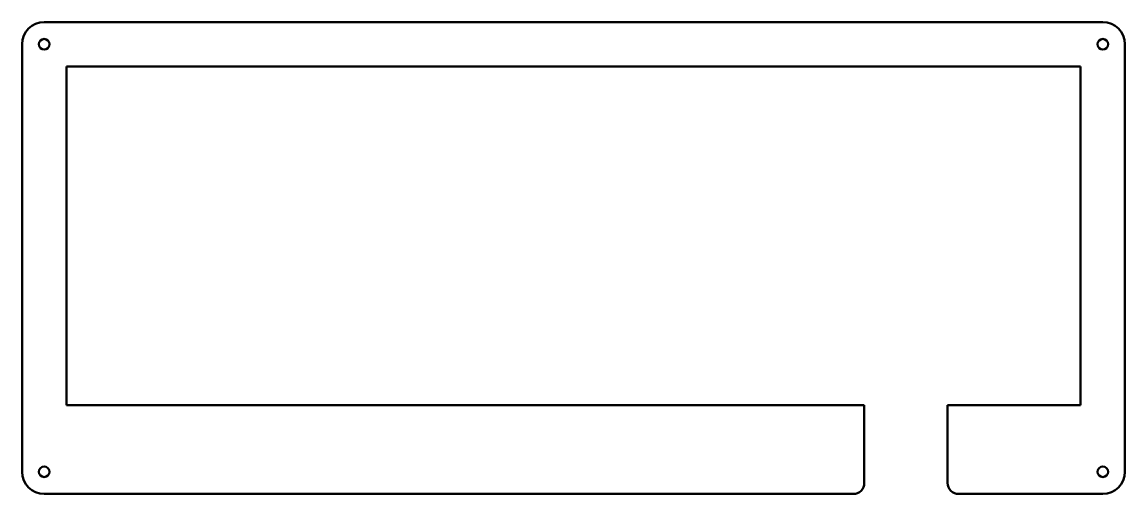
# Model space of a CAD drawing. Header units: inches. Extents: x 0.25 to 10.05, y 17.58 to 21.77.
import ezdxf

# ---------------------------------------------------------------- set-up
doc = ezdxf.new("R2010")
doc.units = ezdxf.units.IN
doc.header["$MEASUREMENT"] = 0
doc.layers.add('Visible (ANSI)', color=7, linetype='Continuous', lineweight=50)

msp = doc.modelspace()

# ---------------------------------------------------------------- linework, layer by layer
at = {"layer": 'Visible (ANSI)'}
for p, q in [((9.8524, 21.7651), (0.4508, 21.7651)), ((0.2539, 21.5683), (0.2539, 17.773)), ((10.0492, 17.773), (10.0492, 21.5683)), ((0.6476, 21.3714), (9.6555, 21.3714)), ((0.6476, 18.3636), (0.6476, 21.3714)), ((9.6555, 21.3714), (9.6555, 18.3636)), ((7.7343, 18.3636), (0.6476, 18.3636)), ((7.7343, 17.6746), (7.7343, 18.3636)), ((8.4744, 18.3636), (8.4744, 17.6746)), ((9.6555, 18.3636), (8.4744, 18.3636)), ((0.4508, 17.5762), (7.6358, 17.5762)), ((8.5728, 17.5762), (9.8524, 17.5762))]:
    msp.add_line(p, q, dxfattribs=at)
for centre in [(0.4508, 21.5683), (9.8524, 21.5683), (0.4508, 17.773), (9.8524, 17.773)]:
    msp.add_circle(centre, 0.0472, dxfattribs=at)
for centre, radius, start, end in [((0.4508, 21.5683), 0.1969, 90, 180), ((9.8524, 21.5683), 0.1969, 0, 90), ((0.4508, 17.773), 0.1969, 180, 270), ((9.8524, 17.773), 0.1969, 270, 0), ((7.6358, 17.6746), 0.0984, 270, 0), ((8.5728, 17.6746), 0.0984, 180, 270)]:
    msp.add_arc(centre, radius, start, end, dxfattribs=at)

doc.saveas('drawing.dxf')
